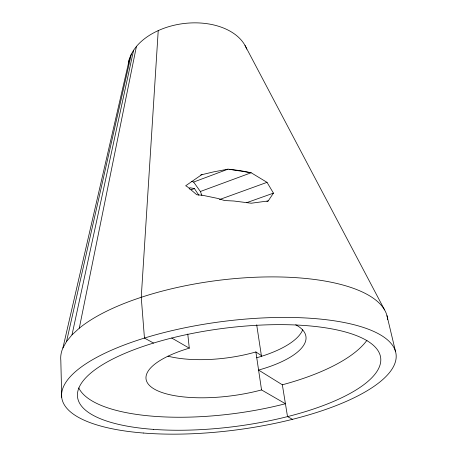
<?xml version="1.0" encoding="UTF-8"?>
<svg xmlns="http://www.w3.org/2000/svg" width="457" height="457" viewBox="0 0 457 457"><rect width="100%" height="100%" fill="white"/><g stroke="black" fill="none" stroke-linecap="round" stroke-linejoin="round"><path stroke-width="0.69" d="M158.225 30.608L141.247 297.296L144.452 338.071L153.535 343.058M189.524 189.084L189.718 187.724L194.425 188.552L198.864 195.27M61.712 397.242L60.821 360.327A164.686 59.536 -7.4 0 1 62.912 347.971L66.562 341.476L72.012 334.855L79.284 328.189L136.426 46.448A60.467 39.536 -7.4 0 1 197.076 22.873A60.467 39.536 -7.4 0 1 246.717 49.105M72.012 334.855L133.587 50.236L136.426 46.448M66.562 341.476L131.325 54.132L133.587 50.236M62.912 347.971L129.651 58.09L131.325 54.132M200.726 174.957L213.579 171.883L228.06 169.153L240.468 170.644L251.156 172.757L267.031 182.349L273.446 193.14L268.213 200.949L266.871 201.423M202.034 174.46L185.668 185.776L187.113 186.559L196.767 194.733L202.52 195.27L218.115 198.504L224.524 200.537L233.807 201.006L251.264 203.222L268.213 200.949M191.632 181.338L193.631 182.057L228.06 169.153M191.095 189.792L194.425 188.552M193.631 182.057L200.377 191.506L251.156 172.757L229.431 169.324M219.497 199.566L267.031 182.349M246.597 202.702L273.446 193.14M292.48 419.332L287.516 416.607L282.346 384.794L258.582 370.061A81.466 29.134 -7.4 0 0 295.719 324.79M171.712 338.009L189.284 348.165A82.574 27.711 -7.4 0 0 154.363 389.113A82.574 27.711 -7.4 0 0 261.547 389.93L285.425 403.731A151.416 51.241 -7.4 0 1 78.77 387.947M167.987 356.197A80.455 30.391 -7.4 0 0 255.886 351.959L261.375 355.569M245.015 45.443L384.566 309.886M200.377 191.506L201.897 195.453M386.959 315.621L395.573 351.724M256.691 324.824L261.495 356.357M255.886 351.959L261.547 389.93M187.776 334.044L189.284 348.165M79.284 328.189A164.686 59.536 -7.4 0 1 260.93 277.056A164.686 59.536 -7.4 0 1 387.627 319.529M128.263 64.066A60.467 39.536 -7.4 0 1 129.651 58.09M302.728 329.691A80.775 29.996 -7.4 0 1 256.743 357.734M366.954 340.265A149.342 53.852 -7.4 0 1 282.346 384.794M143.292 433.019A168.553 54.634 -7.4 0 0 396.179 357.128A168.553 54.634 -7.4 0 0 147.217 337.226A168.553 54.634 -7.4 0 0 143.292 433.019M153.575 429.386A152.827 49.407 -7.4 0 0 380.801 359.716A152.827 49.407 -7.4 0 0 152.958 343.236A152.827 49.407 -7.4 0 0 153.575 429.386"/></g></svg>
